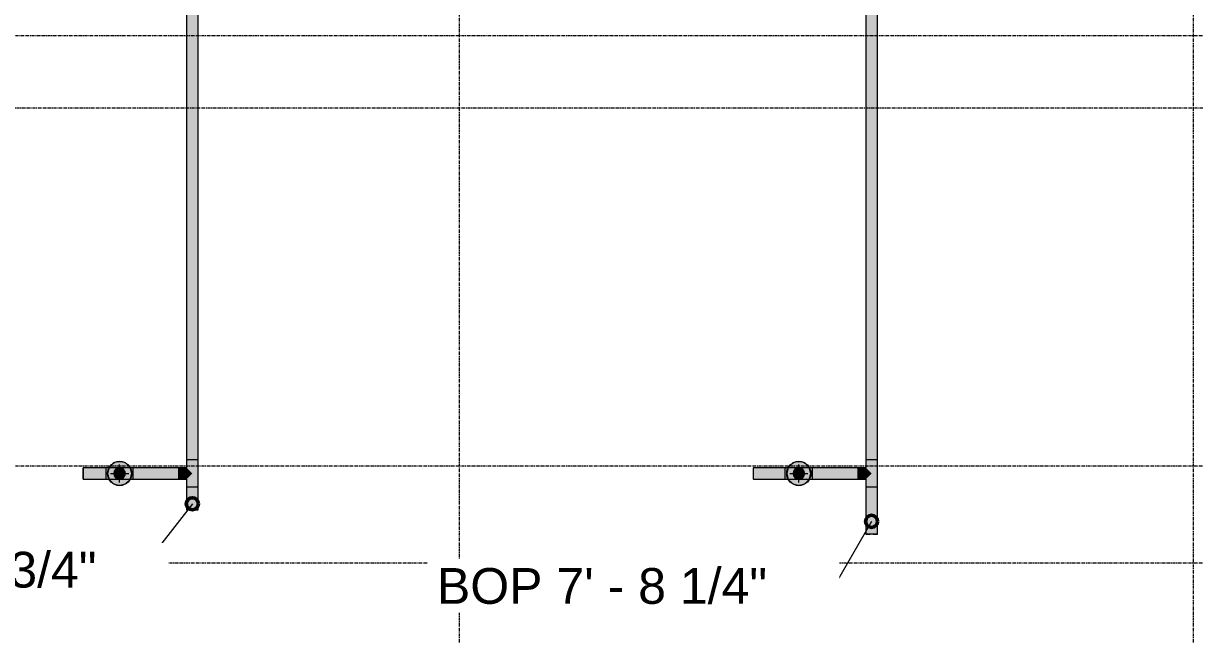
# Model space of a CAD drawing. Header units: inches. Extents: x -3679 to 241, y -496 to 1784.
# Drawn here: x -2203.9 to -2010.7, y 465.2 to 566 of the extents above; entities that cross this region are included whole.
import ezdxf

# ---------------------------------------------------------------- set-up
doc = ezdxf.new("R2010")
doc.units = ezdxf.units.IN
doc.header["$MEASUREMENT"] = 0
doc.linetypes.add('Grid Line', pattern=[0.875, 0.5, -0.125, 0.125, -0.125])
for name, color, linetype, lineweight in [('A-ANNO-NOTE', 250, 'Continuous', 9), ('G-ANNO-DIMS', 251, 'Continuous', 9), ('P-PIPE', 1, 'Continuous', 9), ('P-PIPE-CNTR', 1, 'Continuous', 9), ('S-GRID', 8, 'Continuous', 9)]:
    doc.layers.add(name, color=color, linetype=linetype, lineweight=lineweight)
doc.styles.add('Arial_1', font='arial.ttf', dxfattribs={"height": 5.901198})

msp = doc.modelspace()

# ---------------------------------------------------------------- hatches: boundary and pattern name
at = {"layer": 'A-ANNO-NOTE'}
for points in [[(-2188, 489.74), (-2187, 490.01), (-2186.27, 490.74), (-2186, 491.74), (-2186.27, 492.74), (-2187, 493.47), (-2188, 493.74), (-2189, 493.47), (-2189.73, 492.74), (-2190, 491.74), (-2189.73, 490.74), (-2189, 490.01)], [(-2076, 489.74), (-2075, 490.01), (-2074.27, 490.74), (-2074, 491.74), (-2074.27, 492.74), (-2075, 493.47), (-2076, 493.74), (-2077, 493.47), (-2077.73, 492.74), (-2078, 491.74), (-2077.73, 490.74), (-2077, 490.01)]]:
    msp.add_hatch(color=256, dxfattribs=at).paths.add_polyline_path(points, flags=0)
h = msp.add_hatch(color=256, dxfattribs=at)
edge = h.paths.add_edge_path(flags=0)
edge.add_arc((-2188, 491.74), 2, 0, 360)
h = msp.add_hatch(color=256, dxfattribs=at)
edge = h.paths.add_edge_path(flags=0)
edge.add_arc((-2076, 491.74), 2, 0, 360)
at = {"layer": 'P-PIPE'}
for points in [[(-2176.95, 493.99), (-2176.47, 493.99), (-2176, 493.99), (-2176, 629.94), (-2176.95, 629.94), (-2176.95, 493.99)], [(-2175.05, 493.99), (-2175.05, 629.94), (-2175.52, 629.94), (-2176, 629.94), (-2176, 493.99), (-2175.08, 493.99)], [(-2064.95, 493.99), (-2064.47, 493.99), (-2064, 493.99), (-2064, 629.5), (-2064.95, 629.5), (-2064.95, 493.99)], [(-2063.05, 493.99), (-2063.05, 629.5), (-2063.52, 629.5), (-2064, 629.5), (-2064, 493.99), (-2063.08, 493.99)], [(-2190.24, 491.74), (-2190.24, 492.69), (-2194, 492.69), (-2194, 492.69), (-2194, 492.22), (-2194, 491.74), (-2190.29, 491.74)], [(-2188, 490.79), (-2187.75, 490.83), (-2187.53, 490.92), (-2187.33, 491.07), (-2187.18, 491.27), (-2187.08, 491.5), (-2187.05, 491.74), (-2187.08, 491.99), (-2187.18, 492.22), (-2187.33, 492.41), (-2187.53, 492.57), (-2187.75, 492.66), (-2188, 492.69), (-2188.25, 492.66), (-2188.48, 492.57), (-2188.67, 492.41), (-2188.82, 492.22), (-2188.92, 491.99), (-2188.95, 491.74), (-2188.92, 491.5), (-2188.82, 491.27), (-2188.67, 491.07), (-2188.48, 490.92), (-2188.25, 490.83)], [(-2188, 490.79), (-2187.75, 490.83), (-2187.52, 490.92), (-2187.33, 491.07), (-2187.18, 491.27), (-2187.08, 491.5), (-2187.05, 491.75), (-2187.08, 491.99), (-2187.18, 492.22), (-2187.33, 492.42), (-2187.53, 492.57), (-2187.76, 492.66), (-2188.01, 492.69), (-2188.25, 492.66), (-2188.48, 492.56), (-2188.67, 492.41), (-2188.82, 492.22), (-2188.92, 491.99), (-2188.95, 491.74), (-2188.92, 491.5), (-2188.92, 491.5), (-2188.95, 491.74), (-2188.92, 491.99), (-2188.82, 492.22), (-2188.67, 492.42), (-2188.47, 492.57), (-2188.23, 492.66), (-2188, 492.69), (-2187.74, 492.66), (-2187.53, 492.57), (-2187.32, 492.41), (-2187.18, 492.22), (-2187.08, 491.98), (-2187.05, 491.74), (-2187.08, 491.5), (-2187.18, 491.27), (-2187.33, 491.07), (-2187.53, 490.92), (-2187.75, 490.83), (-2188, 490.79)], [(-2178.24, 491.74), (-2178.24, 492.69), (-2185.76, 492.69), (-2185.75, 492.22), (-2185.75, 491.74), (-2178.24, 491.74)], [(-2083.5, 490.83), (-2083.5, 490.83), (-2083.5, 492.66), (-2083.5, 492.66), (-2083.5, 490.92)], [(-2076, 490.79), (-2075.75, 490.83), (-2075.53, 490.92), (-2075.33, 491.07), (-2075.18, 491.27), (-2075.08, 491.5), (-2075.05, 491.74), (-2075.08, 491.99), (-2075.18, 492.22), (-2075.33, 492.41), (-2075.53, 492.57), (-2075.75, 492.66), (-2076, 492.69), (-2076.25, 492.66), (-2076.48, 492.57), (-2076.67, 492.41), (-2076.82, 492.22), (-2076.92, 491.99), (-2076.95, 491.74), (-2076.92, 491.5), (-2076.82, 491.27), (-2076.67, 491.07), (-2076.48, 490.92), (-2076.25, 490.83)], [(-2076, 490.79), (-2075.75, 490.83), (-2075.52, 490.92), (-2075.33, 491.07), (-2075.17, 491.27), (-2075.08, 491.5), (-2075.05, 491.75), (-2075.08, 491.99), (-2075.18, 492.22), (-2075.33, 492.42), (-2075.53, 492.57), (-2075.76, 492.66), (-2076.01, 492.69), (-2076.25, 492.66), (-2076.48, 492.56), (-2076.67, 492.41), (-2076.82, 492.22), (-2076.92, 491.99), (-2076.95, 491.74), (-2076.92, 491.5), (-2076.92, 491.5), (-2076.95, 491.74), (-2076.92, 491.99), (-2076.82, 492.22), (-2076.67, 492.41), (-2076.48, 492.57), (-2076.25, 492.66), (-2075.99, 492.69), (-2075.75, 492.66), (-2075.53, 492.57), (-2075.33, 492.41), (-2075.17, 492.21), (-2075.08, 491.99), (-2075.05, 491.74), (-2075.09, 491.49), (-2075.18, 491.27), (-2075.33, 491.07), (-2075.53, 490.92), (-2075.76, 490.83), (-2076, 490.79), (-2076, 490.79)], [(-2072.4, 491.74), (-2066.24, 491.75), (-2066.24, 492.69), (-2073.76, 492.69), (-2073.75, 492.4), (-2073.75, 491.74)], [(-2066.24, 490.79), (-2064.95, 490.79), (-2064, 491.75), (-2064.95, 492.69), (-2066.24, 492.69), (-2066.24, 492.22), (-2066.24, 490.79)], [(-2190.24, 490.79), (-2190.24, 491.27), (-2190.24, 491.74), (-2194, 491.74), (-2194, 490.79), (-2190.29, 490.79)], [(-2194, 490.83), (-2194, 490.83), (-2194, 490.92)], [(-2178.24, 490.79), (-2178.24, 491.27), (-2178.24, 491.74), (-2185.75, 491.74), (-2185.75, 490.79), (-2181.87, 490.79)], [(-2083.5, 490.79), (-2078.24, 490.79), (-2078.24, 491.09), (-2078.24, 491.74), (-2083.49, 491.74), (-2083.5, 490.81)], [(-2073.76, 490.79), (-2066.24, 490.8), (-2066.24, 491.39), (-2066.24, 491.74), (-2073.75, 491.74), (-2073.75, 490.81)], [(-2176.95, 485.74), (-2176.47, 485.75), (-2176, 485.75), (-2176, 489.5), (-2176.95, 489.5), (-2176.95, 486.65)], [(-2175.05, 485.74), (-2175.05, 489.5), (-2175.52, 489.5), (-2176, 489.5), (-2176, 485.75), (-2175.08, 485.74)], [(-2064.95, 481.74), (-2064.47, 481.75), (-2064, 481.75), (-2064, 489.5), (-2064.95, 489.5), (-2064.95, 486.65)], [(-2063.05, 481.74), (-2063.05, 489.5), (-2063.52, 489.5), (-2064, 489.5), (-2064, 481.75), (-2063.08, 481.74)]]:
    msp.add_hatch(color=256, dxfattribs=at).paths.add_polyline_path(points, flags=0)
h = msp.add_hatch(color=256, dxfattribs=at)
h.paths.add_polyline_path([(-2188, 492.69), (-2190.24, 492.69), (-2190.24, 492.22), (-2190.24, 491.74), (-2188.95, 491.75), (-2188.92, 492), (-2188.82, 492.22), (-2188.67, 492.42), (-2188.43, 492.58), (-2188.36, 492.62), (-2188.18, 492.68), (-2188, 492.69)], flags=0)
h.paths.add_polyline_path([(-2187.05, 491.74), (-2185.75, 491.74), (-2185.76, 492.69), (-2187.98, 492.69), (-2187.75, 492.66), (-2187.47, 492.53), (-2187.31, 492.4), (-2187.17, 492.2), (-2187.08, 491.99), (-2187.05, 491.75)], flags=0)
h = msp.add_hatch(color=256, dxfattribs=at)
h.paths.add_polyline_path([(-2178.24, 492.66), (-2178.24, 492.66), (-2176.95, 492.66)], flags=0)
h.paths.add_polyline_path([(-2178.24, 490.79), (-2176.95, 490.79), (-2176, 491.75), (-2176.95, 492.69), (-2178.24, 492.69), (-2178.24, 492.22), (-2178.24, 490.83)], flags=0)
h = msp.add_hatch(color=256, dxfattribs=at)
h.paths.add_polyline_path([(-2176.91, 493.99), (-2176.95, 493.99), (-2176.95, 492.69), (-2176.91, 492.66)], flags=0)
h.paths.add_polyline_path([(-2175.05, 489.5), (-2175.05, 493.99), (-2175.52, 493.99), (-2176.91, 493.99), (-2176.91, 492.66), (-2176, 491.75), (-2176.95, 490.79), (-2176.95, 489.5), (-2176.47, 489.5), (-2175.08, 489.5)], flags=0)
h = msp.add_hatch(color=256, dxfattribs=at)
h.paths.add_polyline_path([(-2083.5, 492.66), (-2083.5, 492.66), (-2082.04, 492.63)], flags=0)
h.paths.add_polyline_path([(-2078.24, 491.74), (-2078.24, 492.69), (-2083.5, 492.69), (-2083.49, 492.4), (-2083.49, 491.74)], flags=0)
h = msp.add_hatch(color=256, dxfattribs=at)
h.paths.add_polyline_path([(-2077.02, 491.74), (-2076.95, 491.75), (-2076.92, 492), (-2076.82, 492.22), (-2076.67, 492.42), (-2076.43, 492.58), (-2076.36, 492.62), (-2076.18, 492.68), (-2076.01, 492.69), (-2078.24, 492.69), (-2078.24, 492.42), (-2078.24, 491.74)], flags=0)
h.paths.add_polyline_path([(-2074.94, 491.74), (-2073.75, 491.74), (-2073.76, 492.69), (-2075.99, 492.69), (-2075.75, 492.66), (-2075.47, 492.53), (-2075.31, 492.4), (-2075.17, 492.21), (-2075.08, 491.99), (-2075.05, 491.74)], flags=0)
h = msp.add_hatch(color=256, dxfattribs=at)
h.paths.add_polyline_path([(-2064.91, 493.99), (-2064.95, 493.99), (-2064.95, 492.69), (-2064.91, 492.66)], flags=0)
h.paths.add_polyline_path([(-2063.05, 489.5), (-2063.05, 493.99), (-2063.52, 493.99), (-2064.91, 493.99), (-2064.91, 492.66), (-2064, 491.75), (-2064.95, 490.79), (-2064.95, 489.5), (-2064.47, 489.5), (-2063.08, 489.5)], flags=0)
h = msp.add_hatch(color=256, dxfattribs=at)
h.paths.add_polyline_path([(-2188.17, 490.79), (-2188, 490.79), (-2188.25, 490.83), (-2188.53, 490.96), (-2188.69, 491.09), (-2188.84, 491.3), (-2188.92, 491.5), (-2188.95, 491.74), (-2190.24, 491.74), (-2190.24, 490.79), (-2188.18, 490.79)], flags=0)
h.paths.add_polyline_path([(-2188, 490.79), (-2185.76, 490.79), (-2185.75, 491.27), (-2185.75, 491.74), (-2187.05, 491.73), (-2187.08, 491.49), (-2187.18, 491.27), (-2187.33, 491.07), (-2187.57, 490.9), (-2187.64, 490.86), (-2187.82, 490.81), (-2188, 490.79)], flags=0)
h = msp.add_hatch(color=256, dxfattribs=at)
h.paths.add_polyline_path([(-2076.17, 490.79), (-2076, 490.79), (-2076.25, 490.83), (-2076.53, 490.96), (-2076.69, 491.09), (-2076.84, 491.31), (-2076.92, 491.5), (-2076.95, 491.74), (-2078.24, 491.74), (-2078.24, 490.79), (-2076.18, 490.79)], flags=0)
h.paths.add_polyline_path([(-2076, 490.79), (-2073.76, 490.79), (-2073.75, 491.07), (-2073.75, 491.74), (-2075.05, 491.73), (-2075.08, 491.49), (-2075.18, 491.27), (-2075.33, 491.07), (-2075.57, 490.9), (-2075.64, 490.86), (-2075.82, 490.81), (-2076, 490.79)], flags=0)

# ---------------------------------------------------------------- linework, layer by layer
at = {"layer": 'A-ANNO-NOTE'}
for p, q in [((-2189.73, 492.74), (-2190, 491.74)), ((-2189, 493.47), (-2189.73, 492.74)), ((-2188, 493.74), (-2189, 493.47)), ((-2187, 493.47), (-2188, 493.74)), ((-2186.27, 492.74), (-2187, 493.47)), ((-2186, 491.74), (-2186.27, 492.74)), ((-2077.73, 492.74), (-2078, 491.74)), ((-2077, 493.47), (-2077.73, 492.74)), ((-2076, 493.74), (-2077, 493.47)), ((-2075, 493.47), (-2076, 493.74)), ((-2074.27, 492.74), (-2075, 493.47)), ((-2074, 491.74), (-2074.27, 492.74)), ((-2190, 491.74), (-2189.73, 490.74)), ((-2189.73, 490.74), (-2189, 490.01)), ((-2187, 490.01), (-2186.27, 490.74)), ((-2186.27, 490.74), (-2186, 491.74)), ((-2078, 491.74), (-2077.73, 490.74)), ((-2077.73, 490.74), (-2077, 490.01)), ((-2075, 490.01), (-2074.27, 490.74)), ((-2074.27, 490.74), (-2074, 491.74)), ((-2189, 490.01), (-2188, 489.74)), ((-2188, 489.74), (-2187, 490.01)), ((-2077, 490.01), (-2076, 489.74)), ((-2076, 489.74), (-2075, 490.01))]:
    msp.add_line(p, q, dxfattribs=at)
for centre in [(-2188, 491.74), (-2076, 491.74)]:
    msp.add_circle(centre, 2, dxfattribs=at)
at = {"layer": 'G-ANNO-DIMS'}
for p, q in [((-2176, 486.75), (-2184.35, 476.02)), ((-2064, 483.84), (-2070.07, 473.33)), ((-2184.35, 476.02), (-2190.68, 476.02)), ((-2070.07, 473.33), (-2080.11, 473.33))]:
    msp.add_line(p, q, dxfattribs=at)
at = {"layer": 'G-ANNO-DIMS', "lineweight": 50}
for centre in [(-2176, 486.75), (-2064, 483.84)]:
    msp.add_circle(centre, 1, dxfattribs=at)
at = {"layer": 'P-PIPE'}
for p, q in [((-2176.95, 629.94), (-2176.95, 493.99)), ((-2175.05, 493.99), (-2175.05, 629.94)), ((-2064.95, 629.5), (-2064.95, 493.99)), ((-2063.05, 493.99), (-2063.05, 629.5)), ((-2190.24, 492.69), (-2194, 492.69)), ((-2185.76, 492.69), (-2190.24, 492.69)), ((-2178.24, 492.69), (-2185.76, 492.69)), ((-2176.95, 492.69), (-2178.24, 492.69)), ((-2176.95, 493.99), (-2176.95, 492.69)), ((-2175.05, 489.5), (-2175.05, 493.99)), ((-2078.24, 492.69), (-2083.5, 492.69)), ((-2073.76, 492.69), (-2078.24, 492.69)), ((-2066.24, 492.69), (-2073.76, 492.69)), ((-2064.95, 492.69), (-2066.24, 492.69)), ((-2064.95, 493.99), (-2064.95, 492.69)), ((-2063.05, 489.5), (-2063.05, 493.99)), ((-2194, 490.79), (-2190.24, 490.79)), ((-2190.24, 490.79), (-2185.76, 490.79)), ((-2185.76, 490.79), (-2178.24, 490.79)), ((-2178.24, 490.79), (-2176.95, 490.79)), ((-2176.95, 490.79), (-2176.95, 489.5)), ((-2083.5, 490.79), (-2078.24, 490.79)), ((-2078.24, 490.79), (-2073.76, 490.79)), ((-2073.76, 490.79), (-2066.24, 490.79)), ((-2066.24, 490.79), (-2064.95, 490.79)), ((-2064.95, 490.79), (-2064.95, 489.5)), ((-2176.95, 489.5), (-2176.95, 485.74)), ((-2175.05, 485.74), (-2175.05, 489.5)), ((-2064.95, 489.5), (-2064.95, 481.74)), ((-2063.05, 481.74), (-2063.05, 489.5))]:
    msp.add_line(p, q, dxfattribs=at)
for centre, radius, start, end in [((-2188, 491.74), 0.95, 0, 180), ((-2188, 492.22), 0.475, 270, 90), ((-2076, 491.74), 0.95, 0, 180), ((-2076, 492.22), 0.475, 270, 90), ((-2188, 491.74), 0.95, 180, 0), ((-2188, 491.27), 0.475, 90, 270), ((-2076, 491.74), 0.95, 180, 0), ((-2076, 491.27), 0.475, 90, 270)]:
    msp.add_arc(centre, radius, start, end, dxfattribs=at)
for centre, major_axis, ratio, start_param, end_param in [((-2194, 491.74), (0, 0.95), 0.004216, 0, 1.570796), ((-2194, 491.74), (0, 0.95), 0.004216, 4.712389, 6.283185), ((-2190.24, 491.74), (0, 0.951), 0.004216, 5.759587, 6.283185), ((-2190.24, 491.74), (0, 0.95), 0.004216, 5.498753, 5.759587), ((-2190.24, 491.74), (0, 0.951), 0.004216, 4.712389, 5.758405), ((-2185.76, 491.74), (0, 0.951), 0.004216, 4.712389, 6.283185), ((-2185.76, 491.74), (0, 0.95), 0.004216, 5.498753, 5.759587), ((-2178.24, 491.74), (0, 0.951), 0.004167, 6.025553, 6.283185), ((-2178.24, 491.74), (0, 0.951), 0.004167, 5.763753, 6.020602), ((-2178.24, 491.74), (0, 0.951), 0.004167, 5.501954, 5.759127), ((-2176, 493.99), (0.951, 0), 0.004167, 2.877763, 3.137426), ((-2176, 493.99), (0.951, 0), 0.004167, 2.617391, 2.875627), ((-2176, 493.99), (0.951, 0), 0.004167, 2.355906, 2.613827), ((-2176, 493.99), (0.951, 0), 0.004167, 2.094259, 2.352028), ((-2176, 493.99), (0.95, 0), 0.004167, 2.094395, 2.3532), ((-2176, 493.99), (0.951, 0), 0.004167, 1.83256, 2.090228), ((-2176, 493.99), (0.95, 0), 0.004167, 1.832596, 2.09092), ((-2176, 493.99), (0.951, 0), 0.004167, 1.570842, 1.828429), ((-2176, 493.99), (0.95, 0), 0.004167, 1.570796, 1.828736), ((-2176, 493.99), (0.951, 0), 0.004167, 1.309118, 1.56663), ((-2176, 493.99), (0.95, 0), 0.004167, 1.308997, 1.566578), ((-2176, 493.99), (0.951, 0), 0.004167, 1.0474, 1.30483), ((-2176, 493.99), (0.95, 0), 0.004167, 1.047198, 1.304394), ((-2176, 493.99), (0.951, 0), 0.004167, 0.785703, 1.043031), ((-2176, 493.99), (0.95, 0), 0.004167, 0.785398, 1.042114), ((-2176, 493.99), (0.951, 0), 0.004167, 0.524058, 0.781232), ((-2176, 493.99), (0.951, 0), 0.004167, 0.262583, 0.519432), ((-2176, 493.99), (0.951, 0), 0.004167, 0, 0.257633), ((-2083.5, 491.74), (0, 0.95), 0.006611, 0, 1.570796), ((-2083.5, 491.74), (0, 0.95), 0.006611, 4.712389, 6.283185), ((-2078.24, 491.74), (0, 0.951), 0.006611, 4.712389, 6.283185), ((-2078.24, 491.74), (0, 0.95), 0.006611, 5.498753, 5.759587), ((-2073.76, 491.74), (0, 0.951), 0.006611, 4.712389, 6.283185), ((-2073.76, 491.74), (0, 0.95), 0.006611, 5.498753, 5.759587), ((-2066.24, 491.74), (0, 0.951), 0.004167, 6.025553, 6.283185), ((-2066.24, 491.74), (0, 0.951), 0.004167, 5.763753, 6.020602), ((-2066.24, 491.74), (0, 0.951), 0.004167, 5.501954, 5.759127), ((-2064, 493.99), (0.951, 0), 0.004167, 2.877763, 3.137426), ((-2064, 493.99), (0.951, 0), 0.004167, 2.617391, 2.875627), ((-2064, 493.99), (0.951, 0), 0.004167, 2.355906, 2.613827), ((-2064, 493.99), (0.951, 0), 0.004167, 2.094259, 2.352028), ((-2064, 493.99), (0.95, 0), 0.004167, 2.094395, 2.3532), ((-2064, 493.99), (0.951, 0), 0.004167, 1.83256, 2.090228), ((-2064, 493.99), (0.95, 0), 0.004167, 1.832596, 2.09092), ((-2064, 493.99), (0.951, 0), 0.004167, 1.570842, 1.828429), ((-2064, 493.99), (0.95, 0), 0.004167, 1.570796, 1.828736), ((-2064, 493.99), (0.951, 0), 0.004167, 1.309118, 1.56663), ((-2064, 493.99), (0.95, 0), 0.004167, 1.308997, 1.566578), ((-2064, 493.99), (0.951, 0), 0.004167, 1.0474, 1.30483), ((-2064, 493.99), (0.95, 0), 0.004167, 1.047198, 1.304394), ((-2064, 493.99), (0.951, 0), 0.004167, 0.785703, 1.043031), ((-2064, 493.99), (0.95, 0), 0.004167, 0.785398, 1.042114), ((-2064, 493.99), (0.951, 0), 0.004167, 0.524058, 0.781232), ((-2064, 493.99), (0.951, 0), 0.004167, 0.262583, 0.519432), ((-2064, 493.99), (0.951, 0), 0.004167, 0, 0.257633), ((-2194, 491.74), (0, 0.95), 0.004216, 1.570796, 3.141593), ((-2194, 491.74), (0, 0.95), 0.004216, 3.141593, 4.712389), ((-2190.24, 491.74), (0, 0.95), 0.004216, 5.236512, 5.497787), ((-2190.24, 491.74), (0, 0.95), 0.004216, 4.974421, 5.235988), ((-2190.24, 491.74), (0, 0.95), 0.004216, 4.712389, 4.974188), ((-2190.24, 491.74), (0, 0.95), 0.004216, 4.45059, 4.712389), ((-2190.24, 491.74), (0, 0.951), 0.004216, 4.450806, 4.712389), ((-2190.24, 491.74), (0, 0.95), 0.004216, 4.18879, 4.450357), ((-2190.24, 491.74), (0, 0.951), 0.004216, 4.18924, 4.45059), ((-2190.24, 491.74), (0, 0.95), 0.004216, 3.926991, 4.188266), ((-2190.24, 491.74), (0, 0.951), 0.004216, 3.927731, 4.18879), ((-2190.24, 491.74), (0, 0.95), 0.004216, 3.665191, 3.926025), ((-2190.24, 491.74), (0, 0.951), 0.004216, 3.666373, 3.926991), ((-2190.24, 491.74), (0, 0.951), 0.004216, 3.405488, 3.665191), ((-2190.24, 491.74), (0, 0.951), 0.004216, 3.141593, 3.403392), ((-2185.76, 491.74), (0, 0.951), 0.004216, 3.141593, 4.712389), ((-2185.76, 491.74), (0, 0.95), 0.004216, 5.236512, 5.497787), ((-2185.76, 491.74), (0, 0.95), 0.004216, 4.974421, 5.235988), ((-2185.76, 491.74), (0, 0.95), 0.004216, 4.712389, 4.974188), ((-2185.76, 491.74), (0, 0.95), 0.004216, 4.45059, 4.712389), ((-2185.76, 491.74), (0, 0.95), 0.004216, 4.18879, 4.450357), ((-2185.76, 491.74), (0, 0.95), 0.004216, 3.926991, 4.188266), ((-2185.76, 491.74), (0, 0.95), 0.004216, 3.665191, 3.926025), ((-2178.24, 491.74), (0, 0.951), 0.004167, 5.240154, 5.497483), ((-2178.24, 491.74), (0, 0.951), 0.004167, 4.978355, 5.235785), ((-2178.24, 491.74), (0, 0.951), 0.004167, 4.716556, 4.974067), ((-2178.24, 491.74), (0, 0.951), 0.004167, 4.454756, 4.712343), ((-2178.24, 491.74), (0, 0.951), 0.004167, 4.192957, 4.450625), ((-2178.24, 491.74), (0, 0.951), 0.004167, 3.931157, 4.188926), ((-2178.24, 491.74), (0, 0.951), 0.004167, 3.669358, 3.927279), ((-2178.24, 491.74), (0, 0.951), 0.004167, 3.407559, 3.665794), ((-2178.24, 491.74), (0, 0.951), 0.004167, 3.145759, 3.405422), ((-2083.5, 491.74), (0, 0.95), 0.006611, 1.570796, 3.141593), ((-2083.5, 491.74), (0, 0.95), 0.006611, 3.141593, 4.712389), ((-2078.24, 491.74), (0, 0.95), 0.006611, 5.236512, 5.497787), ((-2078.24, 491.74), (0, 0.95), 0.006611, 4.974421, 5.235988), ((-2078.24, 491.74), (0, 0.95), 0.006611, 4.712389, 4.974188), ((-2078.24, 491.74), (0, 0.95), 0.006611, 4.45059, 4.712389), ((-2078.24, 491.74), (0, 0.951), 0.006611, 4.450806, 4.712389), ((-2078.24, 491.74), (0, 0.95), 0.006611, 4.18879, 4.450357), ((-2078.24, 491.74), (0, 0.951), 0.006611, 4.18924, 4.45059), ((-2078.24, 491.74), (0, 0.95), 0.006611, 3.926991, 4.188266), ((-2078.24, 491.74), (0, 0.951), 0.006611, 3.927731, 4.18879), ((-2078.24, 491.74), (0, 0.95), 0.006611, 3.665191, 3.926025), ((-2078.24, 491.74), (0, 0.951), 0.006611, 3.666373, 3.926991), ((-2078.24, 491.74), (0, 0.951), 0.006611, 3.405488, 3.665191), ((-2078.24, 491.74), (0, 0.951), 0.006611, 3.141593, 3.403392), ((-2073.76, 491.74), (0, 0.951), 0.006611, 3.141593, 4.712389), ((-2073.76, 491.74), (0, 0.95), 0.006611, 5.236512, 5.497787), ((-2073.76, 491.74), (0, 0.95), 0.006611, 4.974421, 5.235988), ((-2073.76, 491.74), (0, 0.95), 0.006611, 4.712389, 4.974188), ((-2073.76, 491.74), (0, 0.95), 0.006611, 4.45059, 4.712389), ((-2073.76, 491.74), (0, 0.95), 0.006611, 4.18879, 4.450357), ((-2073.76, 491.74), (0, 0.95), 0.006611, 3.926991, 4.188266), ((-2073.76, 491.74), (0, 0.95), 0.006611, 3.665191, 3.926025), ((-2066.24, 491.74), (0, 0.951), 0.004167, 5.240154, 5.497483), ((-2066.24, 491.74), (0, 0.95), 0.006611, 5.240911, 5.497787), ((-2066.24, 491.74), (0, 0.951), 0.004167, 4.978355, 5.235845), ((-2066.24, 491.74), (0, 0.95), 0.006611, 4.978713, 5.235988), ((-2066.24, 491.74), (0, 0.951), 0.004167, 4.716556, 4.97414), ((-2066.24, 491.74), (0, 0.95), 0.006611, 4.716389, 4.974188), ((-2066.24, 491.74), (0, 0.951), 0.004167, 4.454756, 4.712424), ((-2066.24, 491.74), (0, 0.95), 0.006611, 4.454303, 4.712389), ((-2066.24, 491.74), (0, 0.951), 0.004167, 4.192957, 4.450708), ((-2066.24, 491.74), (0, 0.95), 0.006611, 4.192188, 4.45059), ((-2066.24, 491.74), (0, 0.951), 0.004167, 3.931157, 4.189008), ((-2066.24, 491.74), (0, 0.95), 0.006611, 3.929985, 4.18879), ((-2066.24, 491.74), (0, 0.951), 0.004167, 3.669358, 3.927279), ((-2066.24, 491.74), (0, 0.951), 0.004167, 3.407559, 3.665794), ((-2066.24, 491.74), (0, 0.951), 0.004167, 3.145759, 3.405422), ((-2176, 489.5), (0.951, 0), 0.004167, 2.617391, 3.137426), ((-2176, 489.5), (0.951, 0), 0.004167, 2.355906, 2.613827), ((-2176, 489.5), (0.95, 0), 0.004167, 2.094395, 2.3532), ((-2176, 489.5), (0.951, 0), 0.004167, 2.094259, 2.352028), ((-2176, 489.5), (0.95, 0), 0.004167, 1.832596, 2.09092), ((-2176, 489.5), (0.951, 0), 0.004167, 1.83256, 2.090228), ((-2176, 489.5), (0.95, 0), 0.004167, 1.570796, 1.828736), ((-2176, 489.5), (-0.951, 0), 0.004167, 4.712435, 4.970022), ((-2176, 489.5), (0.95, 0), 0.004167, 1.308997, 1.566578), ((-2176, 489.5), (0.951, 0), 0.004167, 1.309118, 1.56663), ((-2176, 489.5), (0.95, 0), 0.004167, 1.047198, 1.304394), ((-2176, 489.5), (0.951, 0), 0.004167, 1.0474, 1.30483), ((-2176, 489.5), (0.95, 0), 0.004167, 0.785398, 1.042114), ((-2176, 489.5), (0.951, 0), 0.004167, 0.785703, 1.043031), ((-2176, 489.5), (0.951, 0), 0.004167, 0.524058, 0.781232), ((-2176, 489.5), (0.951, 0), 0.004167, 0.262583, 0.519432), ((-2176, 489.5), (0.951, 0), 0.004167, 0, 0.257633), ((-2064, 489.5), (0.951, 0), 0.004167, 2.617391, 3.137426), ((-2064, 489.5), (0.951, 0), 0.004167, 2.355906, 2.613827), ((-2064, 489.5), (0.95, 0), 0.004167, 2.094395, 2.3532), ((-2064, 489.5), (0.951, 0), 0.004167, 2.094259, 2.352028), ((-2064, 489.5), (0.95, 0), 0.004167, 1.832596, 2.09092), ((-2064, 489.5), (0.951, 0), 0.004167, 1.83256, 2.090228), ((-2064, 489.5), (0.95, 0), 0.004167, 1.570796, 1.828736), ((-2064, 489.5), (-0.951, 0), 0.004167, 4.712435, 4.970022), ((-2064, 489.5), (0.95, 0), 0.004167, 1.308997, 1.566578), ((-2064, 489.5), (0.951, 0), 0.004167, 1.309118, 1.56663), ((-2064, 489.5), (0.95, 0), 0.004167, 1.047198, 1.304394), ((-2064, 489.5), (0.951, 0), 0.004167, 1.0474, 1.30483), ((-2064, 489.5), (0.95, 0), 0.004167, 0.785398, 1.042114), ((-2064, 489.5), (0.951, 0), 0.004167, 0.785703, 1.043031), ((-2064, 489.5), (0.951, 0), 0.004167, 0.524058, 0.781232), ((-2064, 489.5), (0.951, 0), 0.004167, 0.262583, 0.519432), ((-2064, 489.5), (0.951, 0), 0.004167, 0, 0.257633), ((-2176, 485.74), (0.95, 0), 0.004167, 1.570796, 3.141593), ((-2176, 485.74), (0.95, 0), 0.004167, 3.141593, 4.45059), ((-2176, 485.74), (0.95, 0), 0.004167, 0, 1.570796), ((-2176, 485.74), (0.95, 0), 0.004167, 4.974188, 6.283185), ((-2064, 481.74), (0.95, 0), 0.004167, 1.570796, 3.141593), ((-2064, 481.74), (0.95, 0), 0.004167, 3.141593, 4.45059), ((-2064, 481.74), (0.95, 0), 0.004167, 0, 1.570796), ((-2064, 481.74), (0.95, 0), 0.004167, 4.974188, 6.283185)]:
    msp.add_ellipse(centre, major_axis=major_axis, ratio=ratio, start_param=start_param, end_param=end_param, dxfattribs=at)
at = {"layer": 'P-PIPE-CNTR'}
for p, q in [((-2188, 490.24), (-2188, 493.24)), ((-2076, 490.24), (-2076, 493.24)), ((-2189.5, 491.74), (-2186.5, 491.74)), ((-2077.5, 491.74), (-2074.5, 491.74))]:
    msp.add_line(p, q, dxfattribs=at)
at = {"layer": 'S-GRID', "linetype": 'Grid Line'}
for p, q in [((-2132, 1771.74), (-2132, -484.26)), ((-2011, 1771.74), (-2011, -484.26)), ((-3666.39, 564), (228, 564)), ((228, 552), (-3650.39, 552)), ((-3666.39, 493), (228, 493)), ((-3666.39, 477), (228, 477))]:
    msp.add_line(p, q, dxfattribs=at)

# ---------------------------------------------------------------- next in the draw order: texts
at = {"layer": 'G-ANNO-DIMS', "char_height": 5.9012, "width": 64.872, "attachment_point": 1, "line_spacing_factor": 0.938532, "style": 'Arial_1', "bg_fill": 3, "box_fill_scale": 1.25, "bg_fill_color": 0, "bg_fill_transparency": 0}
for s, insert in [('BOP 7\' - 8 3/4"', (-2246.24, 478.82)), ('BOP 7\' - 8 1/4"', (-2135.67, 476.14))]:
    msp.add_mtext(s, dxfattribs=dict(at, insert=insert))

doc.saveas('drawing.dxf')
